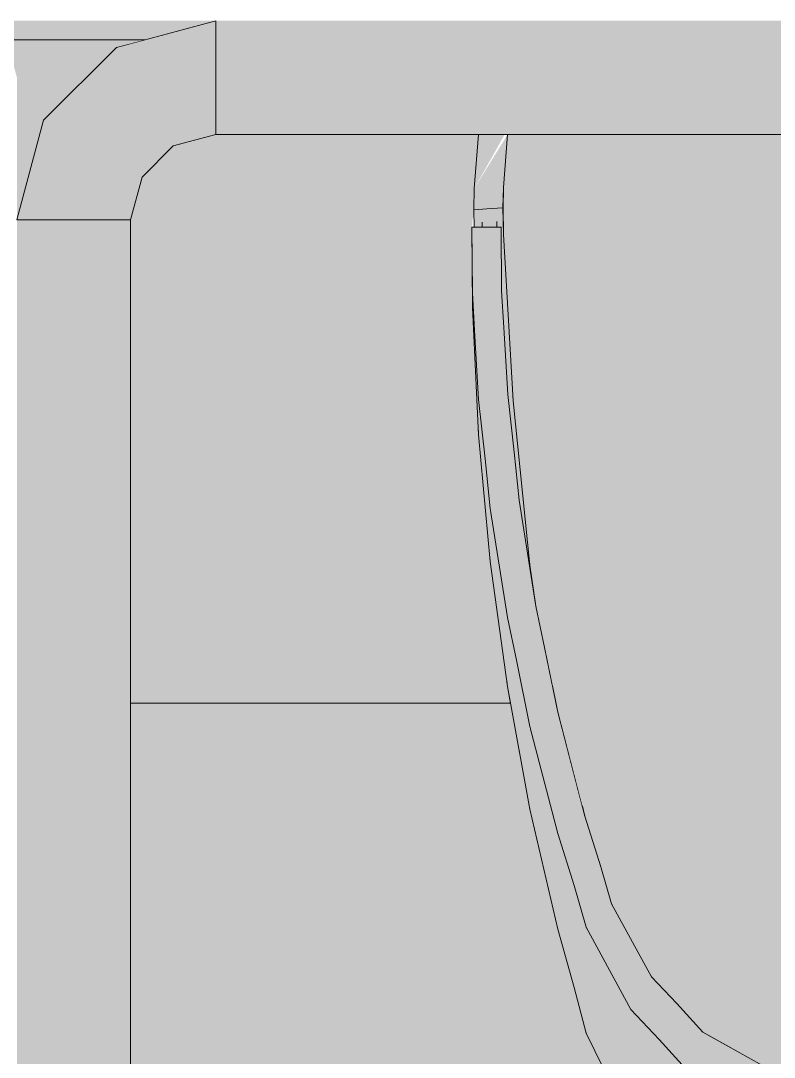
# Model space of a CAD drawing. Header units: centimetres. Extents: x -4381 to 5639, y -3920 to 4826.
# Drawn here: x 72.5279 to 72.7266, y 32.6352 to 32.9086 of the extents above; entities that cross this region are included whole.
import ezdxf
from ezdxf.xclip import XClip

# ---------------------------------------------------------------- set-up
doc = ezdxf.new("R2010")
doc.units = ezdxf.units.CM
doc.header["$MEASUREMENT"] = 0
doc.header["$XCLIPFRAME"] = 0
doc.set_wipeout_variables(frame=1)
doc.linetypes.add('Wipeout_Contour', pattern=[100, 0, -100])
for name, color, linetype in [('01- MOBILIER', 7, 'Continuous'), ('Drawing & Figure', 7, 'Continuous'), ('Structural - Combined', 7, 'Continuous')]:
    doc.layers.add(name, color=color, linetype=linetype)
for name, color, linetype, lineweight in [('01- MOBILIER_Pen_No__101', 252, 'Continuous', 5), ('01- MOBILIER_Pen_No__18', 9, 'Continuous', 5), ('01- MOBILIER_Pen_No__2', 8, 'Continuous', 5), ('01- MOBILIER_Pen_No__7', 7, 'Continuous', 5), ('Structural - Combined_Pen_No__1', 7, 'Continuous', 5)]:
    doc.layers.add(name, color=color, linetype=linetype, lineweight=lineweight)
for name, color, linetype, lineweight, true_color in [('01- MOBILIER_Pen_No__102', 7, 'Continuous', 5, 0xcccccc), ('01- MOBILIER_Pen_No__112', 7, 'Continuous', 5, 0xd5aaaa), ('01- MOBILIER_Pen_No__160', 7, 'Continuous', 5, 0xdae3bb), ('01- MOBILIER_Pen_No__178', 7, 'Continuous', 5, 0xbda888), ('01- MOBILIER_Pen_No__180', 7, 'Continuous', 5, 0xe2e3c6), ('01- MOBILIER_Pen_No__184', 7, 'Continuous', 5, 0xc5d295), ('01- MOBILIER_Pen_No__186', 7, 'Continuous', 5, 0xe8e8e8), ('01- MOBILIER_Pen_No__62', 7, 'Continuous', 5, 0xaaaaaa), ('Structural - Combined_Pen_No__102', 7, 'Continuous', 5, 0xcccccc)]:
    doc.layers.add(name, color=color, linetype=linetype, lineweight=lineweight, true_color=true_color)

# ---------------------------------------------------------------- blocks, each defined once
blk = doc.blocks.new('Drawing_7_7', base_point=(-363.09186, 32.20361))
at = {"color": 254, "linetype": 'Wipeout_Contour', "lineweight": 0, "ltscale": 322.732372}
blk.add_wipeout([(72.57938, 32.9066), (74.75438, 32.9066), (74.75438, 32.90861), (72.57938, 32.90861)], dxfattribs=at).dxf.layer = '01- MOBILIER'
at = {"color": 254, "linetype": 'Wipeout_Contour', "lineweight": 0, "ltscale": 238.691063}
blk.add_wipeout([(72.6475, 32.86435), (72.6552, 32.86465), (72.65627, 32.87861)], dxfattribs=at).dxf.layer = '01- MOBILIER'
at = {"color": 254, "linetype": 'Wipeout_Contour', "lineweight": 0, "ltscale": 477.949743}
blk.add_wipeout([(72.71568, 32.63745), (72.72355, 32.63304), (72.73196, 32.63192), (72.7366, 32.63105), (72.7366, 32.87861), (72.71568, 32.87861)], dxfattribs=at).dxf.layer = '01- MOBILIER'
at = {"color": 254, "linetype": 'Wipeout_Contour', "lineweight": 0, "ltscale": 318.884741}
blk.add_wipeout([(72.64957, 32.85542), (72.64957, 32.85416), (72.65342, 32.85416), (72.65342, 32.85564)], dxfattribs=at).dxf.layer = '01- MOBILIER'
at = {"layer": '01- MOBILIER_Pen_No__186', "linetype": 'Continuous', "ltscale": 10}
for points in [[(72.57938, 32.9066), (74.75438, 32.9066), (74.75438, 32.90861), (72.57938, 32.90861)], [(72.6475, 32.86435), (72.6552, 32.86465), (72.65627, 32.87861)], [(72.71568, 32.63745), (72.72355, 32.63304), (72.73196, 32.63192), (72.7366, 32.63105), (72.7366, 32.87861), (72.71568, 32.87861)], [(72.64957, 32.85542), (72.64957, 32.85416), (72.65342, 32.85416), (72.65342, 32.85564)]]:
    blk.add_hatch(color=256, dxfattribs=at).paths.add_polyline_path(points)
at = {"color": 254, "linetype": 'Wipeout_Contour', "lineweight": 0, "ltscale": 322.726238}
blk.add_wipeout([(72.57938, 32.90111), (74.75438, 32.90111), (74.75438, 32.9066), (72.57938, 32.9066)], dxfattribs=at).dxf.layer = '01- MOBILIER'
at = {"color": 254, "linetype": 'Wipeout_Contour', "lineweight": 0, "ltscale": 239.765424}
blk.add_wipeout([(72.6475, 32.86435), (72.65553, 32.87861), (72.64863, 32.87861)], dxfattribs=at).dxf.layer = '01- MOBILIER'
at = {"color": 254, "linetype": 'Wipeout_Contour', "lineweight": 0, "ltscale": 319.014935}
blk.add_wipeout([(72.71568, 32.87861), (72.70782, 32.87861), (72.70782, 32.64186), (72.71568, 32.63745)], dxfattribs=at).dxf.layer = '01- MOBILIER'
at = {"layer": '01- MOBILIER_Pen_No__186', "linetype": 'Continuous', "ltscale": 10}
for points in [[(72.57938, 32.90111), (74.75438, 32.90111), (74.75438, 32.9066), (72.57938, 32.9066)], [(72.6475, 32.86435), (72.65553, 32.87861), (72.64863, 32.87861)], [(72.71568, 32.87861), (72.70782, 32.87861), (72.70782, 32.64186), (72.71568, 32.63745)]]:
    blk.add_hatch(color=256, dxfattribs=at).paths.add_polyline_path(points)
at = {"color": 254, "linetype": 'Wipeout_Contour', "lineweight": 0, "ltscale": 322.715634}
blk.add_wipeout([(72.57938, 32.89361), (74.75438, 32.89361), (74.75438, 32.90111), (72.57938, 32.90111)], dxfattribs=at).dxf.layer = '01- MOBILIER'
at = {"color": 254, "linetype": 'Wipeout_Contour', "lineweight": 0, "ltscale": 398.51545}
blk.add_wipeout([(72.69423, 32.87861), (72.69423, 32.65645), (72.70089, 32.6494), (72.70782, 32.64187), (72.70782, 32.87861)], dxfattribs=at).dxf.layer = '01- MOBILIER'
at = {"color": 254, "linetype": 'Wipeout_Contour', "lineweight": 0, "ltscale": 238.607679}
blk.add_wipeout([(72.6552, 32.86465), (72.65083, 32.85901), (72.65507, 32.85926)], dxfattribs=at).dxf.layer = '01- MOBILIER'
at = {"layer": '01- MOBILIER_Pen_No__102', "linetype": 'Continuous', "ltscale": 10}
blk.add_hatch(color=256, dxfattribs=at).paths.add_polyline_path([(72.57938, 32.89361), (74.75438, 32.89361), (74.75438, 32.90111), (72.57938, 32.90111)])
at = {"layer": '01- MOBILIER_Pen_No__186', "linetype": 'Continuous', "ltscale": 10}
for points in [[(72.69423, 32.87861), (72.69423, 32.65645), (72.70089, 32.6494), (72.70782, 32.64187), (72.70782, 32.87861)], [(72.6552, 32.86465), (72.65083, 32.85901), (72.65507, 32.85926)]]:
    blk.add_hatch(color=256, dxfattribs=at).paths.add_polyline_path(points)
at = {"color": 254, "linetype": 'Wipeout_Contour', "lineweight": 0, "ltscale": 318.67249}
blk.add_wipeout([(72.55313, 32.90158), (72.55414, 32.89984), (72.57938, 32.9066), (72.57938, 32.90861)], dxfattribs=at).dxf.layer = '01- MOBILIER'
at = {"color": 254, "linetype": 'Wipeout_Contour', "lineweight": 0, "ltscale": 322.703402}
blk.add_wipeout([(72.57938, 32.88611), (74.75438, 32.88611), (74.75438, 32.89361), (72.57938, 32.89361)], dxfattribs=at).dxf.layer = '01- MOBILIER'
at = {"color": 254, "linetype": 'Wipeout_Contour', "lineweight": 0, "ltscale": 318.981461}
blk.add_wipeout([(72.68372, 32.87861), (72.68372, 32.67572), (72.69423, 32.65645), (72.69423, 32.87861)], dxfattribs=at).dxf.layer = '01- MOBILIER'
at = {"color": 254, "linetype": 'Wipeout_Contour', "lineweight": 0, "ltscale": 319.444116}
blk.add_wipeout([(72.6552, 32.86465), (72.6475, 32.86435), (72.64736, 32.85872), (72.65083, 32.85901)], dxfattribs=at).dxf.layer = '01- MOBILIER'
at = {"color": 254, "linetype": 'Wipeout_Contour', "lineweight": 0, "ltscale": 239.241759}
blk.add_wipeout([(72.72355, 32.63304), (72.70782, 32.64186), (72.70404, 32.6314)], dxfattribs=at).dxf.layer = '01- MOBILIER'
at = {"layer": '01- MOBILIER_Pen_No__102', "linetype": 'Continuous', "ltscale": 10}
blk.add_hatch(color=256, dxfattribs=at).paths.add_polyline_path([(72.55313, 32.90158), (72.55414, 32.89984), (72.57938, 32.9066), (72.57938, 32.90861)])
at = {"layer": '01- MOBILIER_Pen_No__184', "linetype": 'Continuous', "ltscale": 10}
blk.add_hatch(color=256, dxfattribs=at).paths.add_polyline_path([(72.72355, 32.63304), (72.70782, 32.64186), (72.70404, 32.6314)])
at = {"layer": '01- MOBILIER_Pen_No__186', "linetype": 'Continuous', "ltscale": 10}
for points in [[(72.68372, 32.87861), (72.68372, 32.67572), (72.69423, 32.65645), (72.69423, 32.87861)], [(72.6552, 32.86465), (72.6475, 32.86435), (72.64736, 32.85872), (72.65083, 32.85901)]]:
    blk.add_hatch(color=256, dxfattribs=at).paths.add_polyline_path(points)
at = {"layer": '01- MOBILIER_Pen_No__62', "linetype": 'Continuous', "ltscale": 10}
blk.add_hatch(color=256, dxfattribs=at).paths.add_polyline_path([(72.57938, 32.88611), (74.75438, 32.88611), (74.75438, 32.89361), (72.57938, 32.89361)])
at = {"color": 254, "linetype": 'Wipeout_Contour', "lineweight": 0, "ltscale": 318.570846}
blk.add_wipeout([(72.53392, 32.88236), (72.53566, 32.88136), (72.55414, 32.89984), (72.55313, 32.90158)], dxfattribs=at).dxf.layer = '01- MOBILIER'
at = {"color": 254, "linetype": 'Wipeout_Contour', "lineweight": 0, "ltscale": 318.953494}
blk.add_wipeout([(72.68086, 32.68546), (72.68372, 32.67572), (72.68372, 32.87861), (72.68086, 32.87861)], dxfattribs=at).dxf.layer = '01- MOBILIER'
at = {"color": 254, "linetype": 'Wipeout_Contour', "lineweight": 0, "ltscale": 239.057883}
blk.add_wipeout([(72.70782, 32.64186), (72.70089, 32.6494), (72.69627, 32.63989)], dxfattribs=at).dxf.layer = '01- MOBILIER'
at = {"layer": '01- MOBILIER_Pen_No__184', "linetype": 'Continuous', "ltscale": 10}
blk.add_hatch(color=256, dxfattribs=at).paths.add_polyline_path([(72.70782, 32.64186), (72.70089, 32.6494), (72.69627, 32.63989)])
at = {"layer": '01- MOBILIER_Pen_No__186', "linetype": 'Continuous', "ltscale": 10}
blk.add_hatch(color=256, dxfattribs=at).paths.add_polyline_path([(72.68086, 32.68546), (72.68372, 32.67572), (72.68372, 32.87861), (72.68086, 32.87861)])
at = {"layer": '01- MOBILIER_Pen_No__62', "linetype": 'Continuous', "ltscale": 10}
blk.add_hatch(color=256, dxfattribs=at).paths.add_polyline_path([(72.53392, 32.88236), (72.53566, 32.88136), (72.55414, 32.89984), (72.55313, 32.90158)])
at = {"color": 254, "linetype": 'Wipeout_Contour', "lineweight": 0, "ltscale": 318.590082}
blk.add_wipeout([(72.55414, 32.89984), (72.55688, 32.89508), (72.57938, 32.90111), (72.57938, 32.9066)], dxfattribs=at).dxf.layer = '01- MOBILIER'
at = {"color": 254, "linetype": 'Wipeout_Contour', "lineweight": 0, "ltscale": 318.491294}
blk.add_wipeout([(72.52688, 32.85611), (72.52889, 32.85611), (72.53566, 32.88136), (72.53392, 32.88236)], dxfattribs=at).dxf.layer = '01- MOBILIER'
at = {"color": 254, "linetype": 'Wipeout_Contour', "lineweight": 0, "ltscale": 398.836376}
blk.add_wipeout([(72.67611, 32.70083), (72.67664, 32.69879), (72.68086, 32.68546), (72.68086, 32.87861), (72.67611, 32.87861)], dxfattribs=at).dxf.layer = '01- MOBILIER'
at = {"color": 254, "linetype": 'Wipeout_Contour', "lineweight": 0, "ltscale": 238.992084}
blk.add_wipeout([(72.70089, 32.6494), (72.69423, 32.65645), (72.68882, 32.64785)], dxfattribs=at).dxf.layer = '01- MOBILIER'
at = {"color": 254, "linetype": 'Wipeout_Contour', "lineweight": 0, "ltscale": 239.051354}
blk.add_wipeout([(72.70782, 32.64186), (72.69627, 32.63989), (72.70404, 32.6314)], dxfattribs=at).dxf.layer = '01- MOBILIER'
at = {"layer": '01- MOBILIER_Pen_No__184', "linetype": 'Continuous', "ltscale": 10}
for points in [[(72.70089, 32.6494), (72.69423, 32.65645), (72.68882, 32.64785)], [(72.70782, 32.64186), (72.69627, 32.63989), (72.70404, 32.6314)]]:
    blk.add_hatch(color=256, dxfattribs=at).paths.add_polyline_path(points)
at = {"layer": '01- MOBILIER_Pen_No__186', "linetype": 'Continuous', "ltscale": 10}
for points in [[(72.55414, 32.89984), (72.55688, 32.89508), (72.57938, 32.90111), (72.57938, 32.9066)], [(72.67611, 32.70083), (72.67664, 32.69879), (72.68086, 32.68546), (72.68086, 32.87861), (72.67611, 32.87861)]]:
    blk.add_hatch(color=256, dxfattribs=at).paths.add_polyline_path(points)
at = {"layer": '01- MOBILIER_Pen_No__2', "linetype": 'Continuous', "ltscale": 10}
blk.add_hatch(color=256, dxfattribs=at).paths.add_polyline_path([(72.52688, 32.85611), (72.52889, 32.85611), (72.53566, 32.88136), (72.53392, 32.88236)])
at = {"layer": '01- MOBILIER_Pen_No__7', "linetype": 'Continuous', "ltscale": 10}
blk.add_line((72.72355, 32.63304), (72.70782, 32.64186), dxfattribs=at)
at = {"color": 254, "linetype": 'Wipeout_Contour', "lineweight": 0, "ltscale": 318.496707}
blk.add_wipeout([(72.53566, 32.88136), (72.54041, 32.87861), (72.55688, 32.89508), (72.55414, 32.89984)], dxfattribs=at).dxf.layer = '01- MOBILIER'
at = {"color": 254, "linetype": 'Wipeout_Contour', "lineweight": 0, "ltscale": 398.864737}
blk.add_wipeout([(72.66828, 32.7323), (72.66951, 32.7263), (72.67611, 32.70083), (72.67611, 32.87861), (72.66828, 32.87861)], dxfattribs=at).dxf.layer = '01- MOBILIER'
at = {"color": 254, "linetype": 'Wipeout_Contour', "lineweight": 0, "ltscale": 239.24277}
blk.add_wipeout([(72.69423, 32.65645), (72.68372, 32.67572), (72.67704, 32.66957)], dxfattribs=at).dxf.layer = '01- MOBILIER'
at = {"color": 254, "linetype": 'Wipeout_Contour', "lineweight": 0, "ltscale": 239.101807}
blk.add_wipeout([(72.70089, 32.6494), (72.68882, 32.64785), (72.69627, 32.63989)], dxfattribs=at).dxf.layer = '01- MOBILIER'
at = {"layer": '01- MOBILIER_Pen_No__18', "linetype": 'Continuous', "ltscale": 10}
blk.add_hatch(color=256, dxfattribs=at).paths.add_polyline_path([(72.53566, 32.88136), (72.54041, 32.87861), (72.55688, 32.89508), (72.55414, 32.89984)])
at = {"layer": '01- MOBILIER_Pen_No__180', "linetype": 'Continuous', "ltscale": 10}
for points in [[(72.66828, 32.7323), (72.66951, 32.7263), (72.67611, 32.70083), (72.67611, 32.87861), (72.66828, 32.87861)], [(72.69423, 32.65645), (72.68372, 32.67572), (72.67704, 32.66957)]]:
    blk.add_hatch(color=256, dxfattribs=at).paths.add_polyline_path(points)
at = {"layer": '01- MOBILIER_Pen_No__184', "linetype": 'Continuous', "ltscale": 10}
blk.add_hatch(color=256, dxfattribs=at).paths.add_polyline_path([(72.70089, 32.6494), (72.68882, 32.64785), (72.69627, 32.63989)])
at = {"color": 254, "linetype": 'Wipeout_Contour', "lineweight": 0, "ltscale": 318.525751}
blk.add_wipeout([(72.55688, 32.89508), (72.56063, 32.88859), (72.57938, 32.89361), (72.57938, 32.90111)], dxfattribs=at).dxf.layer = '01- MOBILIER'
at = {"color": 254, "linetype": 'Wipeout_Contour', "lineweight": 0, "ltscale": 318.441418}
blk.add_wipeout([(72.52889, 32.85611), (72.53438, 32.85611), (72.54041, 32.87861), (72.53566, 32.88136)], dxfattribs=at).dxf.layer = '01- MOBILIER'
at = {"color": 254, "linetype": 'Wipeout_Contour', "lineweight": 0, "ltscale": 478.228877}
blk.add_wipeout([(72.66216, 32.76504), (72.66363, 32.75485), (72.66603, 32.7433), (72.66828, 32.7323), (72.66828, 32.87861), (72.66216, 32.87861)], dxfattribs=at).dxf.layer = '01- MOBILIER'
at = {"color": 254, "linetype": 'Wipeout_Contour', "lineweight": 0, "ltscale": 238.875303}
blk.add_wipeout([(72.68372, 32.67572), (72.68085, 32.68545), (72.67382, 32.68052)], dxfattribs=at).dxf.layer = '01- MOBILIER'
at = {"color": 254, "linetype": 'Wipeout_Contour', "lineweight": 0, "ltscale": 238.848617}
blk.add_wipeout([(72.69423, 32.65645), (72.67704, 32.66957), (72.68882, 32.64785)], dxfattribs=at).dxf.layer = '01- MOBILIER'
at = {"layer": '01- MOBILIER_Pen_No__101', "linetype": 'Continuous', "ltscale": 10}
blk.add_hatch(color=256, dxfattribs=at).paths.add_polyline_path([(72.52889, 32.85611), (72.53438, 32.85611), (72.54041, 32.87861), (72.53566, 32.88136)])
at = {"layer": '01- MOBILIER_Pen_No__102', "linetype": 'Continuous', "ltscale": 10}
blk.add_hatch(color=256, dxfattribs=at).paths.add_polyline_path([(72.55688, 32.89508), (72.56063, 32.88859), (72.57938, 32.89361), (72.57938, 32.90111)])
at = {"layer": '01- MOBILIER_Pen_No__160', "linetype": 'Continuous', "ltscale": 10}
blk.add_hatch(color=256, dxfattribs=at).paths.add_polyline_path([(72.69423, 32.65645), (72.67704, 32.66957), (72.68882, 32.64785)])
at = {"layer": '01- MOBILIER_Pen_No__180', "linetype": 'Continuous', "ltscale": 10}
for points in [[(72.66216, 32.76504), (72.66363, 32.75485), (72.66603, 32.7433), (72.66828, 32.7323), (72.66828, 32.87861), (72.66216, 32.87861)], [(72.68372, 32.67572), (72.68085, 32.68545), (72.67382, 32.68052)]]:
    blk.add_hatch(color=256, dxfattribs=at).paths.add_polyline_path(points)
at = {"color": 254, "linetype": 'Wipeout_Contour', "lineweight": 0, "ltscale": 318.449912}
blk.add_wipeout([(72.54041, 32.87861), (72.54691, 32.87486), (72.56063, 32.88859), (72.55688, 32.89508)], dxfattribs=at).dxf.layer = '01- MOBILIER'
at = {"color": 254, "linetype": 'Wipeout_Contour', "lineweight": 0, "ltscale": 319.095406}
blk.add_wipeout([(72.66216, 32.87861), (72.65779, 32.87861), (72.65779, 32.80836), (72.66216, 32.76504)], dxfattribs=at).dxf.layer = '01- MOBILIER'
at = {"color": 254, "linetype": 'Wipeout_Contour', "lineweight": 0, "ltscale": 317.961072}
blk.add_wipeout([(72.52889, 32.20361), (72.52889, 32.85611), (72.52688, 32.85611), (72.52688, 32.20361)], dxfattribs=at).dxf.layer = '01- MOBILIER'
at = {"color": 254, "linetype": 'Wipeout_Contour', "lineweight": 0, "ltscale": 239.021525}
blk.add_wipeout([(72.68086, 32.68546), (72.67664, 32.69879), (72.66951, 32.69424)], dxfattribs=at).dxf.layer = '01- MOBILIER'
at = {"color": 254, "linetype": 'Wipeout_Contour', "lineweight": 0, "ltscale": 239.244027}
blk.add_wipeout([(72.68372, 32.67572), (72.67382, 32.68052), (72.67704, 32.66957)], dxfattribs=at).dxf.layer = '01- MOBILIER'
at = {"color": 254, "linetype": 'Wipeout_Contour', "lineweight": 0, "ltscale": 796.158328}
blk.add_wipeout([(72.68882, 32.61804), (72.69368, 32.61263), (72.69661, 32.6093), (72.6977, 32.62211), (72.69939, 32.62647), (72.70181, 32.62744), (72.70404, 32.62606), (72.70404, 32.6314), (72.69627, 32.63989), (72.68882, 32.64785)], dxfattribs=at).dxf.layer = '01- MOBILIER'
at = {"layer": '01- MOBILIER_Pen_No__101', "linetype": 'Continuous', "ltscale": 10}
blk.add_hatch(color=256, dxfattribs=at).paths.add_polyline_path([(72.52889, 32.20361), (72.52889, 32.85611), (72.52688, 32.85611), (72.52688, 32.20361)])
at = {"layer": '01- MOBILIER_Pen_No__112', "linetype": 'Continuous', "ltscale": 10}
blk.add_hatch(color=256, dxfattribs=at).paths.add_polyline_path([(72.68882, 32.61804), (72.69368, 32.61263), (72.69661, 32.6093), (72.6977, 32.62211), (72.69939, 32.62647), (72.70181, 32.62744), (72.70404, 32.62606), (72.70404, 32.6314), (72.69627, 32.63989), (72.68882, 32.64785)])
at = {"layer": '01- MOBILIER_Pen_No__18', "linetype": 'Continuous', "ltscale": 10}
blk.add_hatch(color=256, dxfattribs=at).paths.add_polyline_path([(72.54041, 32.87861), (72.54691, 32.87486), (72.56063, 32.88859), (72.55688, 32.89508)])
at = {"layer": '01- MOBILIER_Pen_No__180', "linetype": 'Continuous', "ltscale": 10}
for points in [[(72.66216, 32.87861), (72.65779, 32.87861), (72.65779, 32.80836), (72.66216, 32.76504)], [(72.68086, 32.68546), (72.67664, 32.69879), (72.66951, 32.69424)], [(72.68372, 32.67572), (72.67382, 32.68052), (72.67704, 32.66957)]]:
    blk.add_hatch(color=256, dxfattribs=at).paths.add_polyline_path(points)
at = {"layer": '01- MOBILIER_Pen_No__7', "linetype": 'Continuous', "ltscale": 10}
blk.add_line((72.70782, 32.64186), (72.70089, 32.6494), dxfattribs=at)
at = {"color": 254, "linetype": 'Wipeout_Contour', "lineweight": 0, "ltscale": 318.421093}
blk.add_wipeout([(72.53438, 32.85611), (72.54188, 32.85611), (72.54691, 32.87486), (72.54041, 32.87861)], dxfattribs=at).dxf.layer = '01- MOBILIER'
at = {"color": 254, "linetype": 'Wipeout_Contour', "lineweight": 0, "ltscale": 399.167139}
blk.add_wipeout([(72.6552, 32.86465), (72.6552, 32.85222), (72.65779, 32.80836), (72.65779, 32.87861), (72.65627, 32.87861)], dxfattribs=at).dxf.layer = '01- MOBILIER'
at = {"color": 254, "linetype": 'Wipeout_Contour', "lineweight": 0, "ltscale": 239.227277}
blk.add_wipeout([(72.67664, 32.69879), (72.66951, 32.7263), (72.66219, 32.72252)], dxfattribs=at).dxf.layer = '01- MOBILIER'
at = {"color": 254, "linetype": 'Wipeout_Contour', "lineweight": 0, "ltscale": 556.946531}
blk.add_wipeout([(72.67704, 32.66957), (72.67704, 32.64157), (72.68156, 32.63226), (72.68407, 32.62709), (72.68882, 32.61804), (72.68882, 32.62689), (72.68882, 32.64785)], dxfattribs=at).dxf.layer = '01- MOBILIER'
at = {"layer": '01- MOBILIER_Pen_No__178', "linetype": 'Continuous', "ltscale": 10}
blk.add_hatch(color=256, dxfattribs=at).paths.add_polyline_path([(72.67704, 32.66957), (72.67704, 32.64157), (72.68156, 32.63226), (72.68407, 32.62709), (72.68882, 32.61804), (72.68882, 32.62689), (72.68882, 32.64785)])
at = {"layer": '01- MOBILIER_Pen_No__18', "linetype": 'Continuous', "ltscale": 10}
blk.add_hatch(color=256, dxfattribs=at).paths.add_polyline_path([(72.53438, 32.85611), (72.54188, 32.85611), (72.54691, 32.87486), (72.54041, 32.87861)])
at = {"layer": '01- MOBILIER_Pen_No__180', "linetype": 'Continuous', "ltscale": 10}
for points in [[(72.6552, 32.86465), (72.6552, 32.85222), (72.65779, 32.80836), (72.65779, 32.87861), (72.65627, 32.87861)], [(72.67664, 32.69879), (72.66951, 32.7263), (72.66219, 32.72252)]]:
    blk.add_hatch(color=256, dxfattribs=at).paths.add_polyline_path(points)
at = {"color": 254, "linetype": 'Wipeout_Contour', "lineweight": 0, "ltscale": 322.686722}
blk.add_wipeout([(72.57938, 32.87861), (74.75438, 32.87861), (74.75438, 32.88062), (72.57938, 32.88062)], dxfattribs=at).dxf.layer = '01- MOBILIER'
at = {"color": 254, "linetype": 'Wipeout_Contour', "lineweight": 0, "ltscale": 1437.572243}
blk.add_wipeout([(72.64736, 32.85872), (72.64744, 32.85416), (72.64957, 32.85416), (72.64957, 32.85542), (72.65342, 32.85564), (72.65349, 32.85416), (72.6546, 32.85416), (72.65471, 32.83736), (72.65529, 32.82773), (72.65632, 32.81004), (72.65798, 32.79483), (72.65933, 32.78217), (72.66363, 32.75485), (72.66216, 32.76504), (72.65779, 32.80836), (72.6552, 32.85222), (72.65507, 32.85926), (72.65083, 32.85901)], dxfattribs=at).dxf.layer = '01- MOBILIER'
at = {"color": 254, "linetype": 'Wipeout_Contour', "lineweight": 0, "ltscale": 239.058878}
blk.add_wipeout([(72.66951, 32.7263), (72.66603, 32.7433), (72.65861, 32.74)], dxfattribs=at).dxf.layer = '01- MOBILIER'
at = {"color": 254, "linetype": 'Wipeout_Contour', "lineweight": 0, "ltscale": 318.723495}
blk.add_wipeout([(72.67382, 32.68052), (72.67382, 32.65362), (72.67704, 32.64157), (72.67704, 32.66957)], dxfattribs=at).dxf.layer = '01- MOBILIER'
at = {"layer": '01- MOBILIER_Pen_No__101', "linetype": 'Continuous', "ltscale": 10}
blk.add_hatch(color=256, dxfattribs=at).paths.add_polyline_path([(72.57938, 32.87861), (74.75438, 32.87861), (74.75438, 32.88062), (72.57938, 32.88062)])
at = {"layer": '01- MOBILIER_Pen_No__178', "linetype": 'Continuous', "ltscale": 10}
for points in [[(72.64736, 32.85872), (72.64744, 32.85416), (72.64957, 32.85416), (72.64957, 32.85542), (72.65342, 32.85564), (72.65349, 32.85416), (72.6546, 32.85416), (72.65471, 32.83736), (72.65529, 32.82773), (72.65632, 32.81004), (72.65798, 32.79483), (72.65933, 32.78217), (72.66363, 32.75485), (72.66216, 32.76504), (72.65779, 32.80836), (72.6552, 32.85222), (72.65507, 32.85926), (72.65083, 32.85901)], [(72.67382, 32.68052), (72.67382, 32.65362), (72.67704, 32.64157), (72.67704, 32.66957)]]:
    blk.add_hatch(color=256, dxfattribs=at).paths.add_polyline_path(points)
at = {"layer": '01- MOBILIER_Pen_No__186', "linetype": 'Continuous', "ltscale": 10}
blk.add_hatch(color=256, dxfattribs=at).paths.add_polyline_path([(72.66951, 32.7263), (72.66603, 32.7433), (72.65861, 32.74)])
at = {"color": 254, "linetype": 'Wipeout_Contour', "lineweight": 0, "ltscale": 322.69282}
blk.add_wipeout([(72.57938, 32.88062), (74.75438, 32.88062), (74.75438, 32.88611), (72.57938, 32.88611)], dxfattribs=at).dxf.layer = '01- MOBILIER'
at = {"color": 254, "linetype": 'Wipeout_Contour', "lineweight": 0, "ltscale": 238.957803}
blk.add_wipeout([(72.66603, 32.7433), (72.66373, 32.75419), (72.65626, 32.75121)], dxfattribs=at).dxf.layer = '01- MOBILIER'
at = {"color": 254, "linetype": 'Wipeout_Contour', "lineweight": 0, "ltscale": 239.113734}
blk.add_wipeout([(72.68086, 32.68546), (72.66951, 32.69424), (72.67384, 32.68053)], dxfattribs=at).dxf.layer = '01- MOBILIER'
at = {"layer": '01- MOBILIER_Pen_No__180', "linetype": 'Continuous', "ltscale": 10}
blk.add_hatch(color=256, dxfattribs=at).paths.add_polyline_path([(72.68086, 32.68546), (72.66951, 32.69424), (72.67384, 32.68053)])
at = {"layer": '01- MOBILIER_Pen_No__186', "linetype": 'Continuous', "ltscale": 10}
blk.add_hatch(color=256, dxfattribs=at).paths.add_polyline_path([(72.66603, 32.7433), (72.66373, 32.75419), (72.65626, 32.75121)])
at = {"layer": '01- MOBILIER_Pen_No__2', "linetype": 'Continuous', "ltscale": 10}
blk.add_hatch(color=256, dxfattribs=at).paths.add_polyline_path([(72.57938, 32.88062), (74.75438, 32.88062), (74.75438, 32.88611), (72.57938, 32.88611)])
at = {"color": 254, "linetype": 'Wipeout_Contour', "lineweight": 0, "ltscale": 318.487542}
blk.add_wipeout([(72.56063, 32.88859), (72.56438, 32.88209), (72.57938, 32.88611), (72.57938, 32.89361)], dxfattribs=at).dxf.layer = '01- MOBILIER'
at = {"color": 254, "linetype": 'Wipeout_Contour', "lineweight": 0, "ltscale": 239.176361}
blk.add_wipeout([(72.66373, 32.75419), (72.65933, 32.78217), (72.65173, 32.78)], dxfattribs=at).dxf.layer = '01- MOBILIER'
at = {"color": 254, "linetype": 'Wipeout_Contour', "lineweight": 0, "ltscale": 238.926353}
blk.add_wipeout([(72.67664, 32.69879), (72.66219, 32.72252), (72.66951, 32.69424)], dxfattribs=at).dxf.layer = '01- MOBILIER'
at = {"layer": '01- MOBILIER_Pen_No__180', "linetype": 'Continuous', "ltscale": 10}
blk.add_hatch(color=256, dxfattribs=at).paths.add_polyline_path([(72.67664, 32.69879), (72.66219, 32.72252), (72.66951, 32.69424)])
at = {"layer": '01- MOBILIER_Pen_No__186', "linetype": 'Continuous', "ltscale": 10}
blk.add_hatch(color=256, dxfattribs=at).paths.add_polyline_path([(72.66373, 32.75419), (72.65933, 32.78217), (72.65173, 32.78)])
at = {"layer": '01- MOBILIER_Pen_No__62', "linetype": 'Continuous', "ltscale": 10}
blk.add_hatch(color=256, dxfattribs=at).paths.add_polyline_path([(72.56063, 32.88859), (72.56438, 32.88209), (72.57938, 32.88611), (72.57938, 32.89361)])
at = {"layer": '01- MOBILIER_Pen_No__7', "linetype": 'Continuous', "ltscale": 10}
blk.add_line((72.57938, 32.90111), (72.57938, 32.89361), dxfattribs=at)
at = {"color": 254, "linetype": 'Wipeout_Contour', "lineweight": 0, "ltscale": 318.431317}
blk.add_wipeout([(72.54691, 32.87486), (72.5534, 32.87111), (72.56438, 32.88209), (72.56063, 32.88859)], dxfattribs=at).dxf.layer = '01- MOBILIER'
at = {"color": 254, "linetype": 'Wipeout_Contour', "lineweight": 0, "ltscale": 238.967731}
blk.add_wipeout([(72.65933, 32.78217), (72.65798, 32.79483), (72.65036, 32.79303)], dxfattribs=at).dxf.layer = '01- MOBILIER'
at = {"color": 254, "linetype": 'Wipeout_Contour', "lineweight": 0, "ltscale": 239.125293}
blk.add_wipeout([(72.66951, 32.7263), (72.65861, 32.74), (72.66219, 32.72252)], dxfattribs=at).dxf.layer = '01- MOBILIER'
at = {"color": 254, "linetype": 'Wipeout_Contour', "lineweight": 0, "ltscale": 318.735696}
blk.add_wipeout([(72.66951, 32.66903), (72.67382, 32.65367), (72.67382, 32.68052), (72.66951, 32.69424)], dxfattribs=at).dxf.layer = '01- MOBILIER'
at = {"layer": '01- MOBILIER_Pen_No__178', "linetype": 'Continuous', "ltscale": 10}
blk.add_hatch(color=256, dxfattribs=at).paths.add_polyline_path([(72.66951, 32.66903), (72.67382, 32.65367), (72.67382, 32.68052), (72.66951, 32.69424)])
at = {"layer": '01- MOBILIER_Pen_No__18', "linetype": 'Continuous', "ltscale": 10}
blk.add_hatch(color=256, dxfattribs=at).paths.add_polyline_path([(72.54691, 32.87486), (72.5534, 32.87111), (72.56438, 32.88209), (72.56063, 32.88859)])
at = {"layer": '01- MOBILIER_Pen_No__180', "linetype": 'Continuous', "ltscale": 10}
blk.add_hatch(color=256, dxfattribs=at).paths.add_polyline_path([(72.66951, 32.7263), (72.65861, 32.74), (72.66219, 32.72252)])
at = {"layer": '01- MOBILIER_Pen_No__186', "linetype": 'Continuous', "ltscale": 10}
blk.add_hatch(color=256, dxfattribs=at).paths.add_polyline_path([(72.65933, 32.78217), (72.65798, 32.79483), (72.65036, 32.79303)])
at = {"color": 254, "linetype": 'Wipeout_Contour', "lineweight": 0, "ltscale": 318.50046}
blk.add_wipeout([(72.56438, 32.88209), (72.56713, 32.87734), (72.57938, 32.88062), (72.57938, 32.88611)], dxfattribs=at).dxf.layer = '01- MOBILIER'
at = {"color": 254, "linetype": 'Wipeout_Contour', "lineweight": 0, "ltscale": 318.422976}
blk.add_wipeout([(72.54188, 32.85611), (72.54938, 32.85611), (72.5534, 32.87111), (72.54691, 32.87486)], dxfattribs=at).dxf.layer = '01- MOBILIER'
at = {"color": 254, "linetype": 'Wipeout_Contour', "lineweight": 0, "ltscale": 239.029686}
blk.add_wipeout([(72.65798, 32.79483), (72.65632, 32.81004), (72.64864, 32.8087)], dxfattribs=at).dxf.layer = '01- MOBILIER'
at = {"color": 254, "linetype": 'Wipeout_Contour', "lineweight": 0, "ltscale": 239.247043}
blk.add_wipeout([(72.66603, 32.7433), (72.65626, 32.75121), (72.65861, 32.74)], dxfattribs=at).dxf.layer = '01- MOBILIER'
at = {"color": 254, "linetype": 'Wipeout_Contour', "lineweight": 0, "ltscale": 318.759268}
blk.add_wipeout([(72.66219, 32.72252), (72.66219, 32.70069), (72.66951, 32.66903), (72.66951, 32.69424)], dxfattribs=at).dxf.layer = '01- MOBILIER'
at = {"layer": '01- MOBILIER_Pen_No__102', "linetype": 'Continuous', "ltscale": 10}
blk.add_hatch(color=256, dxfattribs=at).paths.add_polyline_path([(72.54188, 32.85611), (72.54938, 32.85611), (72.5534, 32.87111), (72.54691, 32.87486)])
at = {"layer": '01- MOBILIER_Pen_No__178', "linetype": 'Continuous', "ltscale": 10}
blk.add_hatch(color=256, dxfattribs=at).paths.add_polyline_path([(72.66219, 32.72252), (72.66219, 32.70069), (72.66951, 32.66903), (72.66951, 32.69424)])
at = {"layer": '01- MOBILIER_Pen_No__186', "linetype": 'Continuous', "ltscale": 10}
for points in [[(72.65798, 32.79483), (72.65632, 32.81004), (72.64864, 32.8087)], [(72.66603, 32.7433), (72.65626, 32.75121), (72.65861, 32.74)]]:
    blk.add_hatch(color=256, dxfattribs=at).paths.add_polyline_path(points)
at = {"layer": '01- MOBILIER_Pen_No__2', "linetype": 'Continuous', "ltscale": 10}
blk.add_hatch(color=256, dxfattribs=at).paths.add_polyline_path([(72.56438, 32.88209), (72.56713, 32.87734), (72.57938, 32.88062), (72.57938, 32.88611)])
at = {"layer": '01- MOBILIER_Pen_No__7', "linetype": 'Continuous', "ltscale": 10}
blk.add_line((72.57938, 32.89361), (72.57938, 32.88611), dxfattribs=at)
at = {"color": 254, "linetype": 'Wipeout_Contour', "lineweight": 0, "ltscale": 318.454592}
blk.add_wipeout([(72.5534, 32.87111), (72.55816, 32.86837), (72.56713, 32.87734), (72.56438, 32.88209)], dxfattribs=at).dxf.layer = '01- MOBILIER'
at = {"color": 254, "linetype": 'Wipeout_Contour', "lineweight": 0, "ltscale": 239.057188}
blk.add_wipeout([(72.66373, 32.75419), (72.65173, 32.78), (72.65626, 32.75121)], dxfattribs=at).dxf.layer = '01- MOBILIER'
at = {"layer": '01- MOBILIER_Pen_No__101', "linetype": 'Continuous', "ltscale": 10}
blk.add_hatch(color=256, dxfattribs=at).paths.add_polyline_path([(72.5534, 32.87111), (72.55816, 32.86837), (72.56713, 32.87734), (72.56438, 32.88209)])
at = {"layer": '01- MOBILIER_Pen_No__186', "linetype": 'Continuous', "ltscale": 10}
blk.add_hatch(color=256, dxfattribs=at).paths.add_polyline_path([(72.66373, 32.75419), (72.65173, 32.78), (72.65626, 32.75121)])
at = {"layer": '01- MOBILIER_Pen_No__7', "linetype": 'Continuous', "ltscale": 10}
for p, q in [((72.66363, 32.75485), (72.66216, 32.76504)), ((72.66603, 32.7433), (72.66373, 32.75419))]:
    blk.add_line(p, q, dxfattribs=at)
at = {"color": 254, "linetype": 'Wipeout_Contour', "lineweight": 0, "ltscale": 318.604022}
blk.add_wipeout([(72.56713, 32.87734), (72.56813, 32.8756), (72.57938, 32.87861), (72.57938, 32.88062)], dxfattribs=at).dxf.layer = '01- MOBILIER'
at = {"color": 254, "linetype": 'Wipeout_Contour', "lineweight": 0, "ltscale": 318.452701}
blk.add_wipeout([(72.54938, 32.85611), (72.55487, 32.85611), (72.55816, 32.86837), (72.5534, 32.87111)], dxfattribs=at).dxf.layer = '01- MOBILIER'
at = {"color": 254, "linetype": 'Wipeout_Contour', "lineweight": 0, "ltscale": 239.306328}
blk.add_wipeout([(72.65933, 32.78217), (72.65036, 32.79303), (72.65173, 32.78)], dxfattribs=at).dxf.layer = '01- MOBILIER'
at = {"color": 254, "linetype": 'Wipeout_Contour', "lineweight": 0, "ltscale": 398.691338}
blk.add_wipeout([(72.65626, 32.75121), (72.65626, 32.73307), (72.66219, 32.70069), (72.66219, 32.72252), (72.65861, 32.74)], dxfattribs=at).dxf.layer = '01- MOBILIER'
at = {"layer": '01- MOBILIER_Pen_No__101', "linetype": 'Continuous', "ltscale": 10}
blk.add_hatch(color=256, dxfattribs=at).paths.add_polyline_path([(72.56713, 32.87734), (72.56813, 32.8756), (72.57938, 32.87861), (72.57938, 32.88062)])
at = {"layer": '01- MOBILIER_Pen_No__102', "linetype": 'Continuous', "ltscale": 10}
blk.add_hatch(color=256, dxfattribs=at).paths.add_polyline_path([(72.54938, 32.85611), (72.55487, 32.85611), (72.55816, 32.86837), (72.5534, 32.87111)])
at = {"layer": '01- MOBILIER_Pen_No__178', "linetype": 'Continuous', "ltscale": 10}
blk.add_hatch(color=256, dxfattribs=at).paths.add_polyline_path([(72.65626, 32.75121), (72.65626, 32.73307), (72.66219, 32.70069), (72.66219, 32.72252), (72.65861, 32.74)])
at = {"layer": '01- MOBILIER_Pen_No__186', "linetype": 'Continuous', "ltscale": 10}
blk.add_hatch(color=256, dxfattribs=at).paths.add_polyline_path([(72.65933, 32.78217), (72.65036, 32.79303), (72.65173, 32.78)])
at = {"layer": '01- MOBILIER_Pen_No__7', "linetype": 'Continuous', "ltscale": 10}
for p, q in [((72.57938, 32.88611), (72.57938, 32.88062)), ((72.66373, 32.75419), (72.65933, 32.78217))]:
    blk.add_line(p, q, dxfattribs=at)
at = {"color": 254, "linetype": 'Wipeout_Contour', "lineweight": 0, "ltscale": 318.558151}
blk.add_wipeout([(72.55816, 32.86837), (72.5599, 32.86736), (72.56813, 32.8756), (72.56713, 32.87734)], dxfattribs=at).dxf.layer = '01- MOBILIER'
at = {"color": 254, "linetype": 'Wipeout_Contour', "lineweight": 0, "ltscale": 239.271187}
blk.add_wipeout([(72.65798, 32.79483), (72.64864, 32.8087), (72.65036, 32.79303)], dxfattribs=at).dxf.layer = '01- MOBILIER'
at = {"color": 254, "linetype": 'Wipeout_Contour', "lineweight": 0, "ltscale": 318.826396}
blk.add_wipeout([(72.65173, 32.76601), (72.65626, 32.73307), (72.65626, 32.75121), (72.65173, 32.78)], dxfattribs=at).dxf.layer = '01- MOBILIER'
at = {"layer": '01- MOBILIER_Pen_No__178', "linetype": 'Continuous', "ltscale": 10}
blk.add_hatch(color=256, dxfattribs=at).paths.add_polyline_path([(72.65173, 32.76601), (72.65626, 32.73307), (72.65626, 32.75121), (72.65173, 32.78)])
at = {"layer": '01- MOBILIER_Pen_No__186', "linetype": 'Continuous', "ltscale": 10}
blk.add_hatch(color=256, dxfattribs=at).paths.add_polyline_path([(72.65798, 32.79483), (72.64864, 32.8087), (72.65036, 32.79303)])
at = {"layer": '01- MOBILIER_Pen_No__2', "linetype": 'Continuous', "ltscale": 10}
blk.add_hatch(color=256, dxfattribs=at).paths.add_polyline_path([(72.55816, 32.86837), (72.5599, 32.86736), (72.56813, 32.8756), (72.56713, 32.87734)])
at = {"color": 254, "linetype": 'Wipeout_Contour', "lineweight": 0, "ltscale": 318.534805}
blk.add_wipeout([(72.55487, 32.85611), (72.55688, 32.85611), (72.5599, 32.86736), (72.55816, 32.86837)], dxfattribs=at).dxf.layer = '01- MOBILIER'
at = {"color": 254, "linetype": 'Wipeout_Contour', "lineweight": 0, "ltscale": 239.009159}
blk.add_wipeout([(72.65632, 32.81004), (72.65529, 32.82773), (72.6476, 32.82691)], dxfattribs=at).dxf.layer = '01- MOBILIER'
at = {"layer": '01- MOBILIER_Pen_No__18', "linetype": 'Continuous', "ltscale": 10}
blk.add_hatch(color=256, dxfattribs=at).paths.add_polyline_path([(72.55487, 32.85611), (72.55688, 32.85611), (72.5599, 32.86736), (72.55816, 32.86837)])
at = {"layer": '01- MOBILIER_Pen_No__186', "linetype": 'Continuous', "ltscale": 10}
blk.add_hatch(color=256, dxfattribs=at).paths.add_polyline_path([(72.65632, 32.81004), (72.65529, 32.82773), (72.6476, 32.82691)])
at = {"color": 254, "linetype": 'Wipeout_Contour', "lineweight": 0, "ltscale": 318.063231}
blk.add_wipeout([(72.55688, 32.20361), (72.55688, 32.85611), (72.55487, 32.85611), (72.55487, 32.20361)], dxfattribs=at).dxf.layer = '01- MOBILIER'
at = {"color": 254, "linetype": 'Wipeout_Contour', "lineweight": 0, "ltscale": 239.328026}
blk.add_wipeout([(72.65632, 32.81004), (72.6476, 32.82691), (72.64864, 32.8087)], dxfattribs=at).dxf.layer = '01- MOBILIER'
at = {"layer": '01- MOBILIER_Pen_No__102', "linetype": 'Continuous', "ltscale": 10}
blk.add_hatch(color=256, dxfattribs=at).paths.add_polyline_path([(72.55688, 32.20361), (72.55688, 32.85611), (72.55487, 32.85611), (72.55487, 32.20361)])
at = {"layer": '01- MOBILIER_Pen_No__186', "linetype": 'Continuous', "ltscale": 10}
blk.add_hatch(color=256, dxfattribs=at).paths.add_polyline_path([(72.65632, 32.81004), (72.6476, 32.82691), (72.64864, 32.8087)])
at = {"color": 254, "linetype": 'Wipeout_Contour', "lineweight": 0, "ltscale": 318.049528}
blk.add_wipeout([(72.55487, 32.20361), (72.55487, 32.85611), (72.54938, 32.85611), (72.54938, 32.20361)], dxfattribs=at).dxf.layer = '01- MOBILIER'
at = {"color": 254, "linetype": 'Wipeout_Contour', "lineweight": 0, "ltscale": 238.976437}
blk.add_wipeout([(72.647, 32.83684), (72.65529, 32.82773), (72.65471, 32.83736)], dxfattribs=at).dxf.layer = '01- MOBILIER'
at = {"color": 254, "linetype": 'Wipeout_Contour', "lineweight": 0, "ltscale": 398.586373}
blk.add_wipeout([(72.65036, 32.79303), (72.64864, 32.8087), (72.64864, 32.79936), (72.65173, 32.76601), (72.65173, 32.78)], dxfattribs=at).dxf.layer = '01- MOBILIER'
at = {"color": 254, "linetype": 'Wipeout_Contour', "lineweight": 0, "ltscale": 1032.626943}
blk.add_wipeout([(72.55688, 32.72861), (72.55688, 32.55361), (72.6919, 32.55361), (72.69661, 32.6093), (72.69368, 32.61263), (72.68882, 32.61804), (72.68407, 32.62709), (72.68166, 32.63204), (72.67704, 32.64157), (72.67382, 32.65362), (72.66951, 32.66903), (72.66219, 32.70069), (72.65708, 32.72861)], dxfattribs=at).dxf.layer = 'Structural - Combined'
at = {"layer": '01- MOBILIER_Pen_No__178', "linetype": 'Continuous', "ltscale": 10}
blk.add_hatch(color=256, dxfattribs=at).paths.add_polyline_path([(72.65036, 32.79303), (72.64864, 32.8087), (72.64864, 32.79936), (72.65173, 32.76601), (72.65173, 32.78)])
at = {"layer": '01- MOBILIER_Pen_No__186', "linetype": 'Continuous', "ltscale": 10}
for points in [[(72.55487, 32.20361), (72.55487, 32.85611), (72.54938, 32.85611), (72.54938, 32.20361)], [(72.647, 32.83684), (72.65529, 32.82773), (72.65471, 32.83736)]]:
    blk.add_hatch(color=256, dxfattribs=at).paths.add_polyline_path(points)
at = {"layer": 'Structural - Combined_Pen_No__102', "linetype": 'Continuous', "ltscale": 10}
blk.add_hatch(color=256, dxfattribs=at).paths.add_polyline_path([(72.55688, 32.72861), (72.55688, 32.55361), (72.6919, 32.55361), (72.69661, 32.6093), (72.69368, 32.61263), (72.68882, 32.61804), (72.68407, 32.62709), (72.68166, 32.63204), (72.67704, 32.64157), (72.67382, 32.65362), (72.66951, 32.66903), (72.66219, 32.70069), (72.65708, 32.72861)])
at = {"layer": '01- MOBILIER_Pen_No__7', "linetype": 'Continuous', "ltscale": 10}
for p, q in [((72.66951, 32.7263), (72.66603, 32.7433)), ((72.66219, 32.72252), (72.65861, 32.74)), ((72.67664, 32.69879), (72.66951, 32.7263)), ((72.66951, 32.69424), (72.66219, 32.72252)), ((72.66219, 32.70069), (72.66951, 32.66903)), ((72.68086, 32.68546), (72.67664, 32.69879)), ((72.67384, 32.68053), (72.66951, 32.69424)), ((72.68372, 32.67572), (72.68085, 32.68545)), ((72.67704, 32.66957), (72.67382, 32.68052)), ((72.69423, 32.65645), (72.68372, 32.67572)), ((72.66951, 32.66903), (72.67382, 32.65367)), ((72.68882, 32.64785), (72.67704, 32.66957)), ((72.70089, 32.6494), (72.69423, 32.65645)), ((72.67382, 32.65362), (72.67704, 32.64157)), ((72.69627, 32.63989), (72.68882, 32.64785)), ((72.67704, 32.64157), (72.68156, 32.63226)), ((72.70404, 32.6314), (72.69627, 32.63989))]:
    blk.add_line(p, q, dxfattribs=at)
at = {"color": 254, "linetype": 'Wipeout_Contour', "lineweight": 0, "ltscale": 318.025812}
blk.add_wipeout([(72.54938, 32.20361), (72.54938, 32.85611), (72.54188, 32.85611), (72.54188, 32.20361)], dxfattribs=at).dxf.layer = '01- MOBILIER'
at = {"color": 254, "linetype": 'Wipeout_Contour', "lineweight": 0, "ltscale": 239.392359}
blk.add_wipeout([(72.65529, 32.82773), (72.647, 32.83684), (72.6476, 32.82691)], dxfattribs=at).dxf.layer = '01- MOBILIER'
at = {"layer": '01- MOBILIER_Pen_No__102', "linetype": 'Continuous', "ltscale": 10}
blk.add_hatch(color=256, dxfattribs=at).paths.add_polyline_path([(72.54938, 32.20361), (72.54938, 32.85611), (72.54188, 32.85611), (72.54188, 32.20361)])
at = {"layer": '01- MOBILIER_Pen_No__186', "linetype": 'Continuous', "ltscale": 10}
blk.add_hatch(color=256, dxfattribs=at).paths.add_polyline_path([(72.65529, 32.82773), (72.647, 32.83684), (72.6476, 32.82691)])
at = {"color": 254, "linetype": 'Wipeout_Contour', "lineweight": 0, "ltscale": 317.998439}
blk.add_wipeout([(72.54188, 32.20361), (72.54188, 32.85611), (72.53438, 32.85611), (72.53438, 32.20361)], dxfattribs=at).dxf.layer = '01- MOBILIER'
at = {"color": 254, "linetype": 'Wipeout_Contour', "lineweight": 0, "ltscale": 238.966186}
blk.add_wipeout([(72.65471, 32.83736), (72.6546, 32.85416), (72.64688, 32.85416)], dxfattribs=at).dxf.layer = '01- MOBILIER'
at = {"layer": '01- MOBILIER_Pen_No__186', "linetype": 'Continuous', "ltscale": 10}
blk.add_hatch(color=256, dxfattribs=at).paths.add_polyline_path([(72.65471, 32.83736), (72.6546, 32.85416), (72.64688, 32.85416)])
at = {"layer": '01- MOBILIER_Pen_No__62', "linetype": 'Continuous', "ltscale": 10}
blk.add_hatch(color=256, dxfattribs=at).paths.add_polyline_path([(72.54188, 32.20361), (72.54188, 32.85611), (72.53438, 32.85611), (72.53438, 32.20361)])
at = {"color": 254, "linetype": 'Wipeout_Contour', "lineweight": 0, "ltscale": 317.974742}
blk.add_wipeout([(72.53438, 32.20361), (72.53438, 32.85611), (72.52889, 32.85611), (72.52889, 32.20361)], dxfattribs=at).dxf.layer = '01- MOBILIER'
at = {"color": 254, "linetype": 'Wipeout_Contour', "lineweight": 0, "ltscale": 239.436479}
blk.add_wipeout([(72.65471, 32.83736), (72.64688, 32.85416), (72.647, 32.83684)], dxfattribs=at).dxf.layer = '01- MOBILIER'
at = {"layer": '01- MOBILIER_Pen_No__186', "linetype": 'Continuous', "ltscale": 10}
blk.add_hatch(color=256, dxfattribs=at).paths.add_polyline_path([(72.65471, 32.83736), (72.64688, 32.85416), (72.647, 32.83684)])
at = {"layer": '01- MOBILIER_Pen_No__2', "linetype": 'Continuous', "ltscale": 10}
blk.add_hatch(color=256, dxfattribs=at).paths.add_polyline_path([(72.53438, 32.20361), (72.53438, 32.85611), (72.52889, 32.85611), (72.52889, 32.20361)])
at = {"color": 254, "linetype": 'Wipeout_Contour', "lineweight": 0, "ltscale": 398.87233}
blk.add_wipeout([(72.647, 32.83684), (72.647, 32.83296), (72.64864, 32.79936), (72.64864, 32.8087), (72.6476, 32.82691)], dxfattribs=at).dxf.layer = '01- MOBILIER'
at = {"color": 254, "linetype": 'Wipeout_Contour', "lineweight": 0, "ltscale": 559.24025}
blk.add_wipeout([(72.56072, 32.90361), (72.52237, 32.90361), (72.52487, 32.90111), (72.52688, 32.89361), (72.52688, 32.85611), (72.53392, 32.88236), (72.55313, 32.90158)], dxfattribs=at).dxf.layer = 'Structural - Combined'
at = {"layer": '01- MOBILIER_Pen_No__178', "linetype": 'Continuous', "ltscale": 10}
blk.add_hatch(color=256, dxfattribs=at).paths.add_polyline_path([(72.647, 32.83684), (72.647, 32.83296), (72.64864, 32.79936), (72.64864, 32.8087), (72.6476, 32.82691)])
at = {"layer": 'Structural - Combined_Pen_No__102', "linetype": 'Continuous', "ltscale": 10}
blk.add_hatch(color=256, dxfattribs=at).paths.add_polyline_path([(72.56072, 32.90361), (72.52237, 32.90361), (72.52487, 32.90111), (72.52688, 32.89361), (72.52688, 32.85611), (72.53392, 32.88236), (72.55313, 32.90158)])
at = {"layer": '01- MOBILIER_Pen_No__7', "linetype": 'Continuous', "ltscale": 10}
for p, q in [((72.55313, 32.90158), (72.53392, 32.88236)), ((72.53392, 32.88236), (72.52688, 32.85611)), ((72.52688, 32.85611), (72.52889, 32.85611)), ((72.52889, 32.85611), (72.53438, 32.85611)), ((72.53438, 32.85611), (72.54188, 32.85611)), ((72.54188, 32.85611), (72.54938, 32.85611)), ((72.54938, 32.85611), (72.55487, 32.85611))]:
    blk.add_line(p, q, dxfattribs=at)
at = {"color": 254, "linetype": 'Wipeout_Contour', "lineweight": 0, "ltscale": 398.778674}
blk.add_wipeout([(72.51188, 32.90861), (72.51938, 32.9066), (72.52237, 32.90361), (72.56072, 32.90361), (72.57938, 32.90861)], dxfattribs=at).dxf.layer = 'Structural - Combined'
at = {"color": 254, "linetype": 'Wipeout_Contour', "lineweight": 0, "ltscale": 1114.871016}
blk.add_wipeout([(72.55688, 32.85611), (72.55688, 32.72861), (72.65708, 32.72861), (72.65626, 32.73307), (72.65173, 32.76601), (72.64864, 32.79936), (72.647, 32.83296), (72.64688, 32.85416), (72.64736, 32.85872), (72.6475, 32.86435), (72.64863, 32.87861), (72.57938, 32.87861), (72.56813, 32.8756), (72.5599, 32.86736)], dxfattribs=at).dxf.layer = 'Structural - Combined'
at = {"layer": 'Structural - Combined_Pen_No__102', "linetype": 'Continuous', "ltscale": 10}
for points in [[(72.51188, 32.90861), (72.51938, 32.9066), (72.52237, 32.90361), (72.56072, 32.90361), (72.57938, 32.90861)], [(72.55688, 32.85611), (72.55688, 32.72861), (72.65708, 32.72861), (72.65626, 32.73307), (72.65173, 32.76601), (72.64864, 32.79936), (72.647, 32.83296), (72.64688, 32.85416), (72.64736, 32.85872), (72.6475, 32.86435), (72.64863, 32.87861), (72.57938, 32.87861), (72.56813, 32.8756), (72.5599, 32.86736)]]:
    blk.add_hatch(color=256, dxfattribs=at).paths.add_polyline_path(points)
at = {"layer": '01- MOBILIER_Pen_No__7', "linetype": 'Continuous', "ltscale": 10}
for p, q in [((72.57938, 32.90861), (72.55313, 32.90158)), ((72.57938, 32.90861), (72.57938, 32.9066)), ((72.57938, 32.9066), (72.57938, 32.90111)), ((72.57938, 32.87861), (72.56813, 32.8756)), ((72.57938, 32.88062), (72.57938, 32.87861)), ((74.75438, 32.87861), (72.57938, 32.87861)), ((72.64863, 32.87861), (72.6475, 32.86435)), ((72.65627, 32.87861), (72.6552, 32.86465)), ((72.56813, 32.8756), (72.5599, 32.86736)), ((72.5599, 32.86736), (72.55688, 32.85611)), ((72.6475, 32.86435), (72.64736, 32.85872)), ((72.6552, 32.86465), (72.65507, 32.85926)), ((72.65083, 32.85901), (72.64736, 32.85872)), ((72.65507, 32.85926), (72.65083, 32.85901)), ((72.6552, 32.85222), (72.65507, 32.85926)), ((72.55487, 32.85611), (72.55688, 32.85611)), ((72.55688, 32.20361), (72.55688, 32.85611)), ((72.64736, 32.85872), (72.64744, 32.85417)), ((72.647, 32.83684), (72.64688, 32.85417)), ((72.64688, 32.85417), (72.647, 32.83296)), ((72.6546, 32.85417), (72.64688, 32.85417)), ((72.64957, 32.85545), (72.64957, 32.85417)), ((72.65342, 32.85567), (72.65342, 32.85417)), ((72.65471, 32.83736), (72.6546, 32.85417)), ((72.65779, 32.80836), (72.6552, 32.85222)), ((72.65529, 32.82773), (72.65471, 32.83736)), ((72.6476, 32.82691), (72.647, 32.83684)), ((72.647, 32.83296), (72.64864, 32.79936)), ((72.64864, 32.8087), (72.6476, 32.82691)), ((72.65632, 32.81004), (72.65529, 32.82773)), ((72.65798, 32.79483), (72.65632, 32.81004)), ((72.65036, 32.79303), (72.64864, 32.8087)), ((72.66216, 32.76504), (72.65779, 32.80836)), ((72.64864, 32.79936), (72.65173, 32.76601)), ((72.65933, 32.78217), (72.65798, 32.79483)), ((72.65173, 32.78), (72.65036, 32.79303)), ((72.65626, 32.75121), (72.65173, 32.78)), ((72.65173, 32.76601), (72.65626, 32.73307)), ((72.65861, 32.74), (72.65626, 32.75121)), ((72.65626, 32.73307), (72.66219, 32.70069))]:
    blk.add_line(p, q, dxfattribs=at)
at = {"layer": 'Structural - Combined_Pen_No__1', "linetype": 'Continuous', "ltscale": 10}
for p, q in [((72.56072, 32.90361), (72.52237, 32.90361)), ((72.65708, 32.72861), (72.55688, 32.72861))]:
    blk.add_line(p, q, dxfattribs=at)

msp = doc.modelspace()

# ---------------------------------------------------------------- block references
at = {"layer": 'Drawing & Figure', "color": 151, "linetype": 'Continuous', "lineweight": 5, "ltscale": 10, "true_color": 0x80c2ff}
ref = msp.add_blockref('Drawing_7_7', (-363.09186, 32.20361), dxfattribs=at)
XClip(ref).set_block_clipping_path([(51.7463984619, 23.6253966175), (100.4426918859, 45.1170657245)])

doc.saveas('drawing.dxf')
